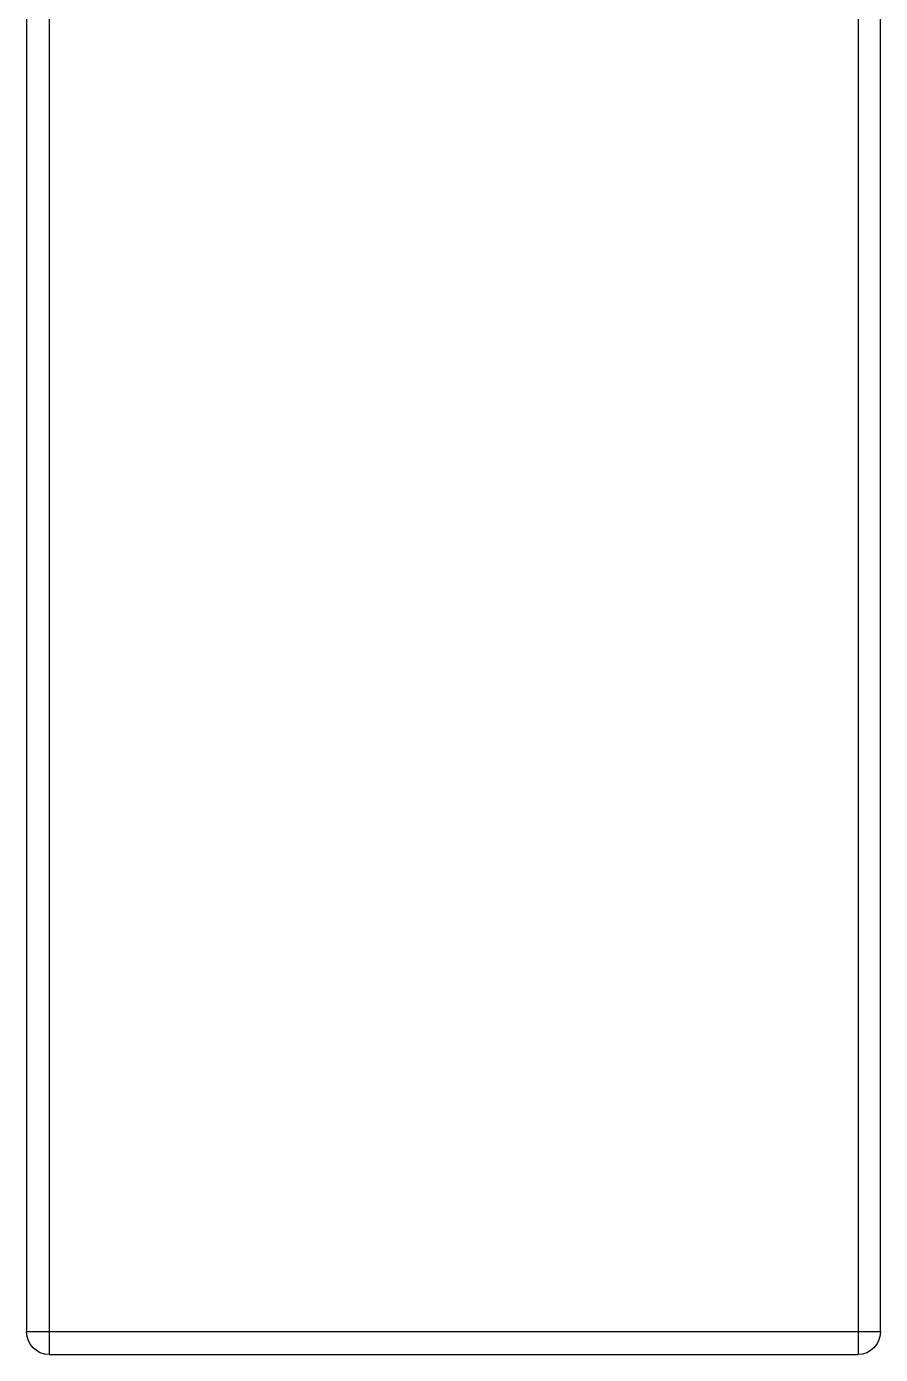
# Model space of a CAD drawing. Header units: millimetres. Extents: x 24547 to 62889, y 34568 to 56011.
# Drawn here: x 32537 to 32771.3, y 44727 to 45091.5 of the extents above; entities that cross this region are included whole.
import ezdxf

# ---------------------------------------------------------------- set-up
doc = ezdxf.new("R2010")
doc.units = ezdxf.units.MM
doc.linetypes.add('PEN_TYPE_1', pattern=[0])

# ---------------------------------------------------------------- blocks, each defined once
blk = doc.blocks.new('A$C0530486D')
at = {"color": 7, "linetype": 'PEN_TYPE_1'}
for points in [[(503.42, 419.38), (503.42, 6.17)], [(509.59, 419.38), (509.59, 0)], [(731.63, 419.38), (731.63, 0)], [(737.78, 6.17), (737.78, 419.38)], [(737.78, 6.17), (503.42, 6.17)], [(509.59, 0), (508.35, 0.12), (507.19, 0.48), (506.14, 1.05), (505.23, 1.8), (504.48, 2.72), (503.91, 3.76), (503.55, 4.92), (503.42, 6.17)], [(737.78, 6.17), (737.65, 4.92), (737.29, 3.76), (736.73, 2.72), (735.97, 1.8), (735.06, 1.05), (734.02, 0.48), (732.86, 0.12), (731.63, 0)], [(509.59, 0), (731.63, 0)]]:
    blk.add_lwpolyline(points, dxfattribs=at)

msp = doc.modelspace()

# ---------------------------------------------------------------- block references
msp.add_blockref('A$C0530486D', (32033.55, 44727.04))

doc.saveas('drawing.dxf')
